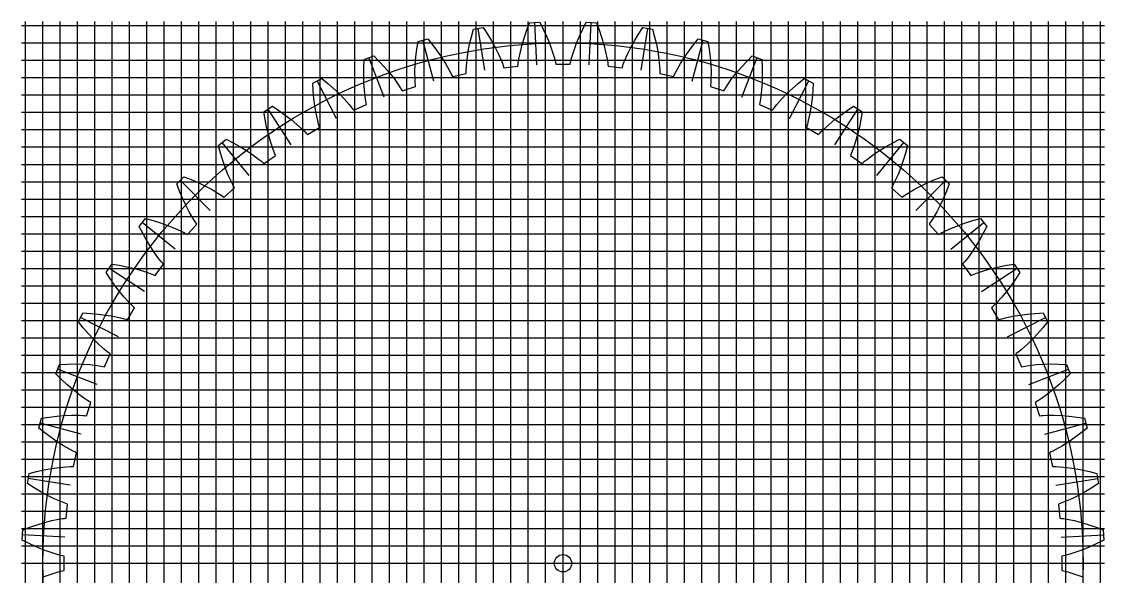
# Model space of a CAD drawing. Extents: x 0 to 62.4, y 0 to 62.4.
# Drawn here: x 0 to 62.4, y 30.5 to 62.4 of the extents above; entities that cross this region are included whole.
import ezdxf

# ---------------------------------------------------------------- set-up
doc = ezdxf.new("R2010")
doc.units = 0

msp = doc.modelspace()

# ---------------------------------------------------------------- linework, layer by layer
at = {"layer": 'a'}
for p, q in [((31.22491, 20.8166), (31.22491, 41.63321)), ((20.8166, 31.22491), (41.63321, 31.22491))]:
    msp.add_line(p, q, dxfattribs=at)
msp.add_lwpolyline([(1.23519, 30.4396), (1.64004, 30.58891), (2.04593, 30.7169), (2.2492, 30.77195), (2.35091, 30.79699), (2.45266, 30.82025), (2.45266, 31.62956), (2.35091, 31.65282), (2.2492, 31.67787), (2.04593, 31.73292), (1.64004, 31.8609), (1.23519, 32.01022), (0.83157, 32.17886), (0.42942, 32.3655), (0.02895, 32.56913), (0.05933, 33.14891), (0.47889, 33.30957), (0.89835, 33.45314), (1.31739, 33.57868), (1.73563, 33.68486), (2.15268, 33.76971), (2.36059, 33.80322), (2.46435, 33.81749), (2.56798, 33.82999), (2.65257, 34.63486), (2.55381, 34.66863), (2.45528, 34.70417), (2.25888, 34.78017), (1.86859, 34.94988), (1.48156, 35.14069), (1.09779, 35.35061), (0.71734, 35.57826), (0.34035, 35.82263), (0.43117, 36.39606), (0.86523, 36.51198), (1.2974, 36.61092), (1.72726, 36.69197), (2.15431, 36.75385), (2.57794, 36.79465), (2.78822, 36.80623), (2.89291, 36.80959), (2.99727, 36.81118), (3.16553, 37.6028), (3.07084, 37.64671), (2.97657, 37.69235), (2.78919, 37.78847), (2.41878, 37.99804), (2.05381, 38.22827), (1.69408, 38.47715), (1.33952, 38.74332), (0.99013, 39.02576), (1.1404, 39.58656), (1.58419, 39.65647), (2.02434, 39.7097), (2.46031, 39.74537), (2.8915, 39.76226), (3.31707, 39.75856), (3.5274, 39.7481), (3.63187, 39.74049), (3.73583, 39.73117), (3.98592, 40.50087), (3.89634, 40.55443), (3.80735, 40.60968), (3.63104, 40.72485), (3.28456, 40.972), (2.94566, 41.23911), (2.61392, 41.52423), (2.28912, 41.826), (1.97117, 42.14342), (2.17924, 42.68544), (2.62791, 42.70858), (3.0712, 42.71551), (3.50852, 42.70541), (3.93911, 42.67714), (4.36196, 42.62897), (4.57005, 42.59659), (4.67315, 42.5781), (4.77556, 42.55797), (5.10474, 43.2973), (5.02124, 43.35994), (4.93852, 43.42419), (4.77522, 43.55716), (4.45647, 43.83917), (4.14735, 44.14024), (3.84722, 44.45847), (3.55575, 44.79254), (3.27272, 45.14145), (3.5363, 45.65876), (3.98493, 45.63487), (4.42653, 45.59542), (4.86039, 45.53967), (5.28567, 45.46655), (5.70117, 45.37444), (5.90473, 45.32049), (6.00534, 45.29132), (6.10508, 45.26059), (6.50974, 45.96147), (6.43325, 46.03249), (6.35769, 46.10503), (6.20918, 46.25434), (5.92166, 46.56813), (5.6457, 46.89986), (5.38049, 47.24773), (5.12553, 47.61043), (4.88052, 47.98702), (5.19673, 48.47393), (5.64041, 48.40328), (6.07546, 48.31789), (6.50112, 48.21709), (6.91642, 48.09992), (7.32002, 47.96489), (7.51683, 47.88995), (7.61383, 47.85043), (7.70982, 47.80944), (8.18552, 48.46418), (8.11687, 48.54281), (8.04931, 48.62285), (7.91722, 48.78687), (7.66408, 49.12898), (7.42431, 49.48775), (7.1969, 49.86143), (6.98126, 50.2488), (6.77696, 50.64893), (7.14233, 51.10013), (7.57619, 50.98349), (7.99993, 50.85309), (8.41273, 50.70835), (8.81351, 50.54841), (9.20078, 50.37193), (9.38867, 50.27682), (9.48102, 50.22738), (9.57219, 50.17658), (10.11373, 50.77801), (10.05367, 50.86338), (9.99485, 50.95005), (9.88063, 51.12698), (9.66463, 51.49368), (9.46368, 51.87554), (9.27658, 52.27095), (9.1026, 52.67874), (8.94125, 53.09803), (9.35178, 53.50856), (9.77108, 53.34721), (10.17887, 53.17323), (10.57427, 52.98614), (10.95613, 52.78518), (11.32284, 52.56918), (11.49976, 52.45496), (11.58643, 52.39614), (11.6718, 52.33609), (12.27323, 52.87762), (12.22243, 52.9688), (12.17299, 53.06114), (12.07789, 53.24904), (11.90141, 53.63631), (11.74147, 54.03709), (11.59673, 54.44988), (11.46633, 54.87362), (11.34969, 55.30748), (11.80088, 55.67285), (12.20101, 55.46856), (12.58838, 55.25291), (12.96206, 55.02551), (13.32083, 54.78573), (13.66295, 54.53259), (13.82696, 54.4005), (13.90701, 54.33294), (13.98563, 54.26429), (14.64038, 54.73999), (14.59939, 54.83598), (14.55987, 54.93299), (14.48493, 55.12979), (14.34989, 55.53339), (14.23272, 55.94869), (14.13192, 56.37435), (14.04653, 56.8094), (13.97588, 57.25308), (14.4628, 57.56929), (14.83938, 57.32429), (15.20209, 57.06933), (15.54995, 56.80411), (15.88169, 56.52815), (16.19547, 56.24063), (16.34478, 56.09212), (16.41733, 56.01657), (16.48834, 55.94008), (17.18922, 56.34473), (17.15849, 56.44448), (17.12933, 56.54508), (17.07537, 56.74864), (16.98326, 57.16415), (16.91014, 57.58942), (16.85439, 58.02329), (16.81494, 58.46488), (16.79106, 58.91351), (17.30836, 59.17709), (17.65727, 58.89407), (17.99134, 58.60259), (18.30957, 58.30247), (18.61065, 57.99334), (18.89266, 57.6746), (19.02563, 57.51129), (19.08988, 57.42857), (19.15251, 57.34508), (19.89185, 57.67425), (19.87171, 57.77666), (19.85322, 57.87976), (19.82084, 58.08785), (19.77267, 58.51071), (19.7444, 58.94129), (19.73431, 59.37861), (19.74124, 59.82191), (19.76438, 60.27058), (20.30639, 60.47864), (20.62381, 60.1607), (20.92558, 59.8359), (21.2107, 59.50415), (21.47781, 59.16525), (21.72496, 58.81878), (21.84013, 58.64247), (21.89538, 58.55348), (21.94895, 58.4639), (22.71864, 58.71399), (22.70932, 58.81794), (22.70171, 58.92241), (22.69126, 59.13274), (22.68755, 59.55832), (22.70445, 59.9895), (22.74012, 60.42548), (22.79334, 60.86562), (22.86326, 61.30941), (23.42405, 61.45968), (23.7065, 61.1103), (23.97267, 60.75574), (24.22155, 60.396), (24.45177, 60.03104), (24.66135, 59.66063), (24.75746, 59.47325), (24.8031, 59.37897), (24.84701, 59.28428), (25.63863, 59.45254), (25.64023, 59.55691), (25.64358, 59.6616), (25.65517, 59.87187), (25.69597, 60.2955), (25.75784, 60.72255), (25.83889, 61.15241), (25.93783, 61.58458), (26.05375, 62.01864), (26.62718, 62.10946), (26.87156, 61.73247), (27.09921, 61.35203), (27.30912, 60.96825), (27.49994, 60.58122), (27.66965, 60.19093), (27.74564, 59.99453), (27.78118, 59.896), (27.81495, 59.79724), (28.61982, 59.88184), (28.63232, 59.98546), (28.6466, 60.08923), (28.6801, 60.29714), (28.76496, 60.71418), (28.87113, 61.13243), (28.99667, 61.55146), (29.14025, 61.97092), (29.3009, 62.39048), (29.88068, 62.42087), (30.08432, 62.0204), (30.27095, 61.61824), (30.4396, 61.21463), (30.58891, 60.80977), (30.7169, 60.40388), (30.77195, 60.20061), (30.79699, 60.0989), (30.82025, 59.99715), (31.62956, 59.99715), (31.65282, 60.0989), (31.67787, 60.20061), (31.73292, 60.40388), (31.8609, 60.80977), (32.01022, 61.21463), (32.17886, 61.61824), (32.3655, 62.0204), (32.56913, 62.42087), (33.14891, 62.39048), (33.30957, 61.97092), (33.45314, 61.55146), (33.57868, 61.13243), (33.68486, 60.71418), (33.76971, 60.29714), (33.80322, 60.08923), (33.81749, 59.98546), (33.82999, 59.88184), (34.63486, 59.79724), (34.66863, 59.896), (34.70417, 59.99453), (34.78017, 60.19093), (34.94988, 60.58122), (35.14069, 60.96825), (35.35061, 61.35203), (35.57826, 61.73247), (35.82263, 62.10946), (36.39606, 62.01864), (36.51198, 61.58458), (36.61092, 61.15241), (36.69197, 60.72255), (36.75385, 60.2955), (36.79465, 59.87187), (36.80623, 59.6616), (36.80959, 59.55691), (36.81118, 59.45254), (37.6028, 59.28428), (37.64671, 59.37897), (37.69235, 59.47325), (37.78847, 59.66063), (37.99804, 60.03104), (38.22827, 60.396), (38.47715, 60.75574), (38.74332, 61.1103), (39.02576, 61.45968), (39.58656, 61.30941), (39.65647, 60.86562), (39.7097, 60.42548), (39.74537, 59.9895), (39.76226, 59.55832), (39.75856, 59.13274), (39.7481, 58.92241), (39.74049, 58.81794), (39.73117, 58.71399), (40.50087, 58.4639), (40.55443, 58.55348), (40.60968, 58.64247), (40.72485, 58.81878), (40.972, 59.16525), (41.23911, 59.50415), (41.52423, 59.8359), (41.826, 60.1607), (42.14342, 60.47864), (42.68544, 60.27058), (42.70858, 59.82191), (42.71551, 59.37861), (42.70541, 58.94129), (42.67714, 58.51071), (42.62897, 58.08785), (42.59659, 57.87976), (42.5781, 57.77666), (42.55797, 57.67425), (43.2973, 57.34508), (43.35994, 57.42857), (43.42419, 57.51129), (43.55716, 57.6746), (43.83917, 57.99334), (44.14024, 58.30247), (44.45847, 58.60259), (44.79254, 58.89407), (45.14145, 59.17709), (45.65876, 58.91351), (45.63487, 58.46488), (45.59542, 58.02329), (45.53967, 57.58942), (45.46655, 57.16415), (45.37444, 56.74864), (45.32049, 56.54508), (45.29132, 56.44448), (45.26059, 56.34473), (45.96147, 55.94008), (46.03249, 56.01657), (46.10503, 56.09212), (46.25434, 56.24063), (46.56813, 56.52815), (46.89986, 56.80411), (47.24773, 57.06933), (47.61043, 57.32429), (47.98702, 57.56929), (48.47393, 57.25308), (48.40328, 56.8094), (48.31789, 56.37435), (48.21709, 55.94869), (48.09992, 55.53339), (47.96489, 55.12979), (47.88995, 54.93299), (47.85043, 54.83598), (47.80944, 54.73999), (48.46418, 54.26429), (48.54281, 54.33294), (48.62285, 54.4005), (48.78687, 54.53259), (49.12898, 54.78573), (49.48775, 55.02551), (49.86143, 55.25291), (50.2488, 55.46856), (50.64893, 55.67285), (51.10013, 55.30748), (50.98349, 54.87362), (50.85309, 54.44988), (50.70835, 54.03709), (50.54841, 53.63631), (50.37193, 53.24904), (50.27682, 53.06114), (50.22738, 52.9688), (50.17658, 52.87762), (50.77801, 52.33609), (50.86338, 52.39614), (50.95005, 52.45496), (51.12698, 52.56918), (51.49368, 52.78518), (51.87554, 52.98614), (52.27095, 53.17323), (52.67874, 53.34721), (53.09803, 53.50856), (53.50856, 53.09803), (53.34721, 52.67874), (53.17323, 52.27095), (52.98614, 51.87554), (52.78518, 51.49368), (52.56918, 51.12698), (52.45496, 50.95005), (52.39614, 50.86338), (52.33609, 50.77801), (52.87762, 50.17658), (52.9688, 50.22738), (53.06114, 50.27682), (53.24904, 50.37193), (53.63631, 50.54841), (54.03709, 50.70835), (54.44988, 50.85309), (54.87362, 50.98349), (55.30748, 51.10013), (55.67285, 50.64893), (55.46856, 50.2488), (55.25291, 49.86143), (55.02551, 49.48775), (54.78573, 49.12898), (54.53259, 48.78687), (54.4005, 48.62285), (54.33294, 48.54281), (54.26429, 48.46418), (54.73999, 47.80944), (54.83598, 47.85043), (54.93299, 47.88995), (55.12979, 47.96489), (55.53339, 48.09992), (55.94869, 48.21709), (56.37435, 48.31789), (56.8094, 48.40328), (57.25308, 48.47393), (57.56929, 47.98702), (57.32429, 47.61043), (57.06933, 47.24773), (56.80411, 46.89986), (56.52815, 46.56813), (56.24063, 46.25434), (56.09212, 46.10503), (56.01657, 46.03249), (55.94008, 45.96147), (56.34473, 45.26059), (56.44448, 45.29132), (56.54508, 45.32049), (56.74864, 45.37444), (57.16415, 45.46655), (57.58942, 45.53967), (58.02329, 45.59542), (58.46488, 45.63487), (58.91351, 45.65876), (59.17709, 45.14145), (58.89407, 44.79254), (58.60259, 44.45847), (58.30247, 44.14024), (57.99334, 43.83917), (57.6746, 43.55716), (57.51129, 43.42419), (57.42857, 43.35994), (57.34508, 43.2973), (57.67425, 42.55797), (57.77666, 42.5781), (57.87976, 42.59659), (58.08785, 42.62897), (58.51071, 42.67714), (58.94129, 42.70541), (59.37861, 42.71551), (59.82191, 42.70858), (60.27058, 42.68544), (60.47864, 42.14342), (60.1607, 41.826), (59.8359, 41.52423), (59.50415, 41.23911), (59.16525, 40.972), (58.81878, 40.72485), (58.64247, 40.60968), (58.55348, 40.55443), (58.4639, 40.50087), (58.71399, 39.73117), (58.81794, 39.74049), (58.92241, 39.7481), (59.13274, 39.75856), (59.55832, 39.76226), (59.9895, 39.74537), (60.42548, 39.7097), (60.86562, 39.65647), (61.30941, 39.58656), (61.45968, 39.02576), (61.1103, 38.74332), (60.75574, 38.47715), (60.396, 38.22827), (60.03104, 37.99804), (59.66063, 37.78847), (59.47325, 37.69235), (59.37897, 37.64671), (59.28428, 37.6028), (59.45254, 36.81118), (59.55691, 36.80959), (59.6616, 36.80623), (59.87187, 36.79465), (60.2955, 36.75385), (60.72255, 36.69197), (61.15241, 36.61092), (61.58458, 36.51198), (62.01864, 36.39606), (62.10946, 35.82263), (61.73247, 35.57826), (61.35203, 35.35061), (60.96825, 35.14069), (60.58122, 34.94988), (60.19093, 34.78017), (59.99453, 34.70417), (59.896, 34.66863), (59.79724, 34.63486), (59.88184, 33.82999), (59.98546, 33.81749), (60.08923, 33.80322), (60.29714, 33.76971), (60.71418, 33.68486), (61.13243, 33.57868), (61.55146, 33.45314), (61.97092, 33.30957), (62.39048, 33.14891), (62.42087, 32.56913), (62.0204, 32.3655), (61.61824, 32.17886), (61.21463, 32.01022), (60.80977, 31.8609), (60.40388, 31.73292), (60.20061, 31.67787), (60.0989, 31.65282), (59.99715, 31.62956), (59.99715, 30.82025), (60.0989, 30.79699), (60.20061, 30.77195), (60.40388, 30.7169), (60.80977, 30.58891), (61.21463, 30.4396)], dxfattribs=at)
msp.add_circle((31.22491, 31.22491), 0.5, dxfattribs=at)
at = {"layer": 'b'}
for p, q in [((0.22491, 0), (0.22491, 62.44981)), ((1.22491, 0), (1.22491, 62.44981)), ((2.22491, 0), (2.22491, 62.44981)), ((3.22491, 0), (3.22491, 62.44981)), ((4.22491, 0), (4.22491, 62.44981)), ((5.22491, 0), (5.22491, 62.44981)), ((6.22491, 0), (6.22491, 62.44981)), ((7.22491, 0), (7.22491, 62.44981)), ((8.22491, 0), (8.22491, 62.44981)), ((9.22491, 0), (9.22491, 62.44981)), ((10.22491, 0), (10.22491, 62.44981)), ((11.22491, 0), (11.22491, 62.44981)), ((12.22491, 0), (12.22491, 62.44981)), ((13.22491, 0), (13.22491, 62.44981)), ((14.22491, 0), (14.22491, 62.44981)), ((15.22491, 0), (15.22491, 62.44981)), ((16.22491, 0), (16.22491, 62.44981)), ((17.22491, 0), (17.22491, 62.44981)), ((18.22491, 0), (18.22491, 62.44981)), ((19.22491, 0), (19.22491, 62.44981)), ((20.22491, 0), (20.22491, 62.44981)), ((21.22491, 0), (21.22491, 62.44981)), ((22.22491, 0), (22.22491, 62.44981)), ((23.22491, 0), (23.22491, 62.44981)), ((24.22491, 0), (24.22491, 62.44981)), ((25.22491, 0), (25.22491, 62.44981)), ((26.22491, 0), (26.22491, 62.44981)), ((27.22491, 0), (27.22491, 62.44981)), ((28.22491, 0), (28.22491, 62.44981)), ((29.22491, 0), (29.22491, 62.44981)), ((30.22491, 0), (30.22491, 62.44981)), ((31.22491, 0), (31.22491, 62.44981)), ((32.22491, 0), (32.22491, 62.44981)), ((33.22491, 0), (33.22491, 62.44981)), ((34.22491, 0), (34.22491, 62.44981)), ((35.22491, 0), (35.22491, 62.44981)), ((36.22491, 0), (36.22491, 62.44981)), ((37.22491, 0), (37.22491, 62.44981)), ((38.22491, 0), (38.22491, 62.44981)), ((39.22491, 0), (39.22491, 62.44981)), ((40.22491, 0), (40.22491, 62.44981)), ((41.22491, 0), (41.22491, 62.44981)), ((42.22491, 0), (42.22491, 62.44981)), ((43.22491, 0), (43.22491, 62.44981)), ((44.22491, 0), (44.22491, 62.44981)), ((45.22491, 0), (45.22491, 62.44981)), ((46.22491, 0), (46.22491, 62.44981)), ((47.22491, 0), (47.22491, 62.44981)), ((48.22491, 0), (48.22491, 62.44981)), ((49.22491, 0), (49.22491, 62.44981)), ((50.22491, 0), (50.22491, 62.44981)), ((51.22491, 0), (51.22491, 62.44981)), ((52.22491, 0), (52.22491, 62.44981)), ((53.22491, 0), (53.22491, 62.44981)), ((54.22491, 0), (54.22491, 62.44981)), ((55.22491, 0), (55.22491, 62.44981)), ((56.22491, 0), (56.22491, 62.44981)), ((57.22491, 0), (57.22491, 62.44981)), ((58.22491, 0), (58.22491, 62.44981)), ((59.22491, 0), (59.22491, 62.44981)), ((60.22491, 0), (60.22491, 62.44981)), ((61.22491, 0), (61.22491, 62.44981)), ((62.22491, 0), (62.22491, 62.44981)), ((0, 62.22491), (62.44981, 62.22491)), ((0, 61.22491), (62.44981, 61.22491)), ((0, 60.22491), (62.44981, 60.22491)), ((0, 59.22491), (62.44981, 59.22491)), ((0, 58.22491), (62.44981, 58.22491)), ((0, 57.22491), (62.44981, 57.22491)), ((0, 56.22491), (62.44981, 56.22491)), ((0, 55.22491), (62.44981, 55.22491)), ((0, 54.22491), (62.44981, 54.22491)), ((0, 53.22491), (62.44981, 53.22491)), ((0, 52.22491), (62.44981, 52.22491)), ((0, 51.22491), (62.44981, 51.22491)), ((0, 50.22491), (62.44981, 50.22491)), ((0, 49.22491), (62.44981, 49.22491)), ((0, 48.22491), (62.44981, 48.22491)), ((0, 47.22491), (62.44981, 47.22491)), ((0, 46.22491), (62.44981, 46.22491)), ((0, 45.22491), (62.44981, 45.22491)), ((0, 44.22491), (62.44981, 44.22491)), ((0, 43.22491), (62.44981, 43.22491)), ((0, 42.22491), (62.44981, 42.22491)), ((0, 41.22491), (62.44981, 41.22491)), ((0, 40.22491), (62.44981, 40.22491)), ((0, 39.22491), (62.44981, 39.22491)), ((0, 38.22491), (62.44981, 38.22491)), ((0, 37.22491), (62.44981, 37.22491)), ((0, 36.22491), (62.44981, 36.22491)), ((0, 35.22491), (62.44981, 35.22491)), ((0, 34.22491), (62.44981, 34.22491)), ((0, 33.22491), (62.44981, 33.22491)), ((0, 32.22491), (62.44981, 32.22491)), ((0, 31.22491), (62.44981, 31.22491))]:
    msp.add_line(p, q, dxfattribs=at)
at = {"layer": 'c'}
for p, q in [((26.72349, 59.64573), (26.34026, 62.06538)), ((29.71893, 59.96056), (29.59072, 62.40702)), ((32.73088, 59.96056), (32.85909, 62.40702)), ((35.72632, 59.64573), (36.10956, 62.06538)), ((23.77736, 59.01951), (23.14331, 61.38585)), ((38.67245, 59.01951), (39.30651, 61.38585)), ((20.91284, 58.08877), (20.0349, 60.37587)), ((41.53698, 58.08877), (42.41491, 60.37587)), ((18.16129, 56.8637), (17.0491, 59.0465)), ((44.28853, 56.8637), (45.40072, 59.0465)), ((15.55287, 55.35773), (14.2186, 57.41232)), ((46.89695, 55.35773), (48.23121, 57.41232)), ((13.11615, 53.58735), (11.57444, 55.49122)), ((49.33366, 53.58735), (50.87538, 55.49122)), ((10.87784, 51.57197), (9.14556, 53.30425)), ((51.57197, 51.57197), (53.30425, 53.30425)), ((8.86246, 49.33366), (6.9586, 50.87538)), ((53.58735, 49.33366), (55.49122, 50.87538)), ((7.09208, 46.89695), (5.0375, 48.23121)), ((55.35773, 46.89695), (57.41232, 48.23121)), ((5.58611, 44.28853), (3.40331, 45.40072)), ((56.8637, 44.28853), (59.0465, 45.40072)), ((4.36104, 41.53698), (2.07395, 42.41491)), ((58.08877, 41.53698), (60.37587, 42.41491)), ((3.4303, 38.67245), (1.06396, 39.30651)), ((59.01951, 38.67245), (61.38585, 39.30651)), ((2.80408, 35.72632), (0.38443, 36.10956)), ((59.64573, 35.72632), (62.06538, 36.10956)), ((2.48925, 32.73088), (0.04279, 32.85909)), ((59.96056, 32.73088), (62.40702, 32.85909))]:
    msp.add_line(p, q, dxfattribs=at)
msp.add_circle((31.22491, 31.22491), 30, dxfattribs=at)

doc.saveas('drawing.dxf')
